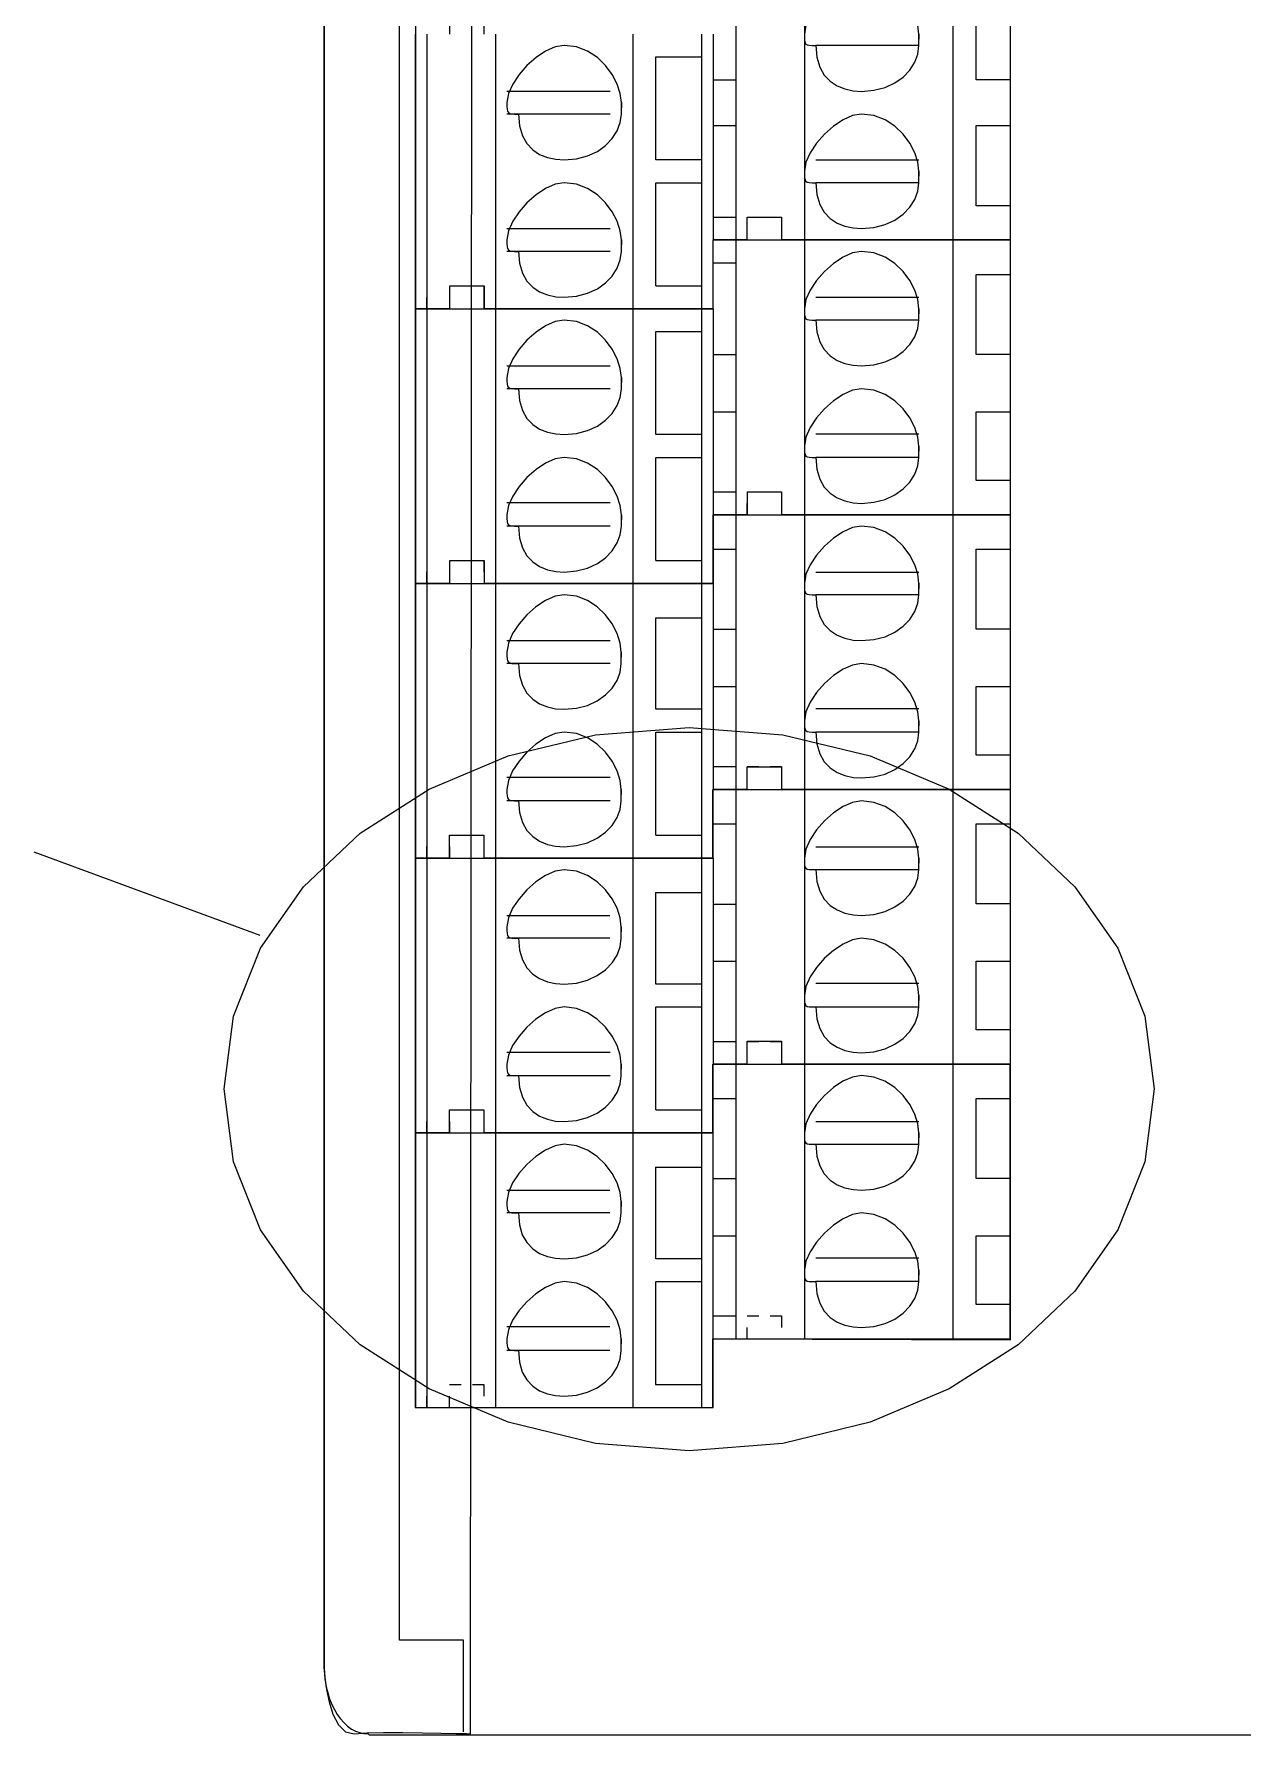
# Model space of a CAD drawing. Header units: metres. Extents: x 0 to 3575, y 0 to 842.
# Drawn here: x 2443.2 to 2485.8, y 447.9 to 507.9 of the extents above; entities that cross this region are included whole.
import ezdxf

# ---------------------------------------------------------------- set-up
doc = ezdxf.new("R2010")
doc.units = ezdxf.units.M
doc.layers.add('SCHEMATICS', color=7, linetype='Continuous')

msp = doc.modelspace()

# ---------------------------------------------------------------- linework, layer by layer
at = {"layer": 'SCHEMATICS', "color": 7}
for p, q in [((2458.547, 447.941), (2458.631, 556.076)), ((2453.373, 553.764), (2453.373, 450.272)), ((2453.389, 553.764), (2453.389, 450.272)), ((2456.039, 451.239), (2456.039, 552.801)), ((2477.587, 461.834), (2477.587, 539.375)), ((2456.602, 536.954), (2456.602, 459.444)), ((2467.904, 510.314), (2467.904, 500.63)), ((2470.324, 510.314), (2470.324, 500.63)), ((2475.568, 500.629), (2475.568, 510.313)), ((2477.586, 500.629), (2477.586, 510.313)), ((2476.376, 506.276), (2476.376, 509.101)), ((2457.813, 507.89), (2457.813, 508.694)), ((2459.022, 508.694), (2459.022, 507.89)), ((2456.6, 507.891), (2456.6, 498.202)), ((2457.008, 507.891), (2457.008, 498.202)), ((2459.431, 507.891), (2459.431, 498.202)), ((2464.271, 507.89), (2464.271, 498.201)), ((2466.695, 507.89), (2466.695, 498.201)), ((2467.099, 507.891), (2467.099, 500.629)), ((2474.36, 507.488), (2474.36, 507.89)), ((2465.078, 507.085), (2466.694, 507.085)), ((2465.079, 503.455), (2465.079, 507.087)), ((2474.36, 507.489), (2470.725, 507.489)), ((2459.832, 505.87), (2463.467, 505.87)), ((2467.097, 506.277), (2467.499, 506.277)), ((2467.499, 506.277), (2467.903, 506.277)), ((2477.587, 506.276), (2476.376, 506.276)), ((2463.866, 505.068), (2463.866, 505.47)), ((2463.467, 505.066), (2459.832, 505.066)), ((2467.097, 504.663), (2467.499, 504.663)), ((2467.499, 504.663), (2467.903, 504.663)), ((2476.376, 501.836), (2476.376, 504.664)), ((2476.376, 504.662), (2477.587, 504.662)), ((2466.695, 503.455), (2465.079, 503.455)), ((2470.725, 503.454), (2474.36, 503.454)), ((2474.36, 502.647), (2474.36, 503.048)), ((2465.079, 502.647), (2466.695, 502.647)), ((2465.079, 499.012), (2465.079, 502.647)), ((2474.36, 502.646), (2470.725, 502.646)), ((2477.587, 501.836), (2476.376, 501.836)), ((2459.832, 501.03), (2463.467, 501.03)), ((2467.099, 501.432), (2467.501, 501.432)), ((2467.501, 501.432), (2467.905, 501.432)), ((2468.307, 501.434), (2469.516, 501.434)), ((2468.307, 500.63), (2468.307, 501.434)), ((2468.308, 501.434), (2468.712, 501.434)), ((2468.308, 500.63), (2468.308, 501.031)), ((2469.116, 501.434), (2469.517, 501.434)), ((2469.516, 501.434), (2469.516, 500.63)), ((2469.517, 501.434), (2469.517, 501.03)), ((2469.517, 501.03), (2469.517, 500.629)), ((2463.866, 500.223), (2463.866, 500.631)), ((2467.096, 500.63), (2467.096, 498.203)), ((2468.305, 500.63), (2467.096, 500.63)), ((2467.098, 500.629), (2468.307, 500.629)), ((2467.098, 498.202), (2467.098, 500.629)), ((2467.904, 500.629), (2467.904, 490.936)), ((2468.307, 500.629), (2469.516, 500.629)), ((2477.584, 500.63), (2469.514, 500.63)), ((2469.516, 500.629), (2477.586, 500.629)), ((2470.324, 500.629), (2470.324, 490.936)), ((2475.568, 490.936), (2475.568, 500.629)), ((2477.585, 490.937), (2477.585, 500.63)), ((2463.467, 500.222), (2459.832, 500.222)), ((2467.096, 499.822), (2467.498, 499.822)), ((2467.498, 499.822), (2467.902, 499.822)), ((2476.375, 499.414), (2477.586, 499.414)), ((2476.375, 496.589), (2476.375, 499.414)), ((2457.007, 498.201), (2457.007, 498.603)), ((2457.812, 499.012), (2459.021, 499.012)), ((2457.812, 498.203), (2457.812, 499.012)), ((2457.814, 499.01), (2458.218, 499.01)), ((2457.814, 498.201), (2457.814, 498.603)), ((2458.621, 499.01), (2459.023, 499.01)), ((2459.021, 499.012), (2459.021, 498.203)), ((2459.023, 499.01), (2459.023, 498.604)), ((2459.023, 498.604), (2459.023, 498.202)), ((2465.079, 499.01), (2466.695, 499.01)), ((2470.724, 498.605), (2474.359, 498.605)), ((2457.811, 498.203), (2456.599, 498.203)), ((2456.6, 498.202), (2456.6, 488.515)), ((2456.601, 498.202), (2457.813, 498.202)), ((2457.008, 498.202), (2457.008, 488.515)), ((2457.813, 498.202), (2459.022, 498.202)), ((2467.096, 498.203), (2459.02, 498.203)), ((2459.022, 498.202), (2467.098, 498.202)), ((2459.431, 498.202), (2459.431, 488.515)), ((2464.27, 498.203), (2464.27, 488.516)), ((2466.694, 498.203), (2466.694, 488.516)), ((2467.099, 498.202), (2467.099, 490.936)), ((2474.359, 497.801), (2474.359, 498.203)), ((2465.077, 497.399), (2466.693, 497.399)), ((2465.079, 493.765), (2465.079, 497.398)), ((2474.359, 497.801), (2470.724, 497.801)), ((2459.831, 496.187), (2463.466, 496.187)), ((2467.096, 496.589), (2467.498, 496.589)), ((2467.498, 496.589), (2467.902, 496.589)), ((2477.586, 496.589), (2476.375, 496.589)), ((2463.866, 495.378), (2463.866, 495.78)), ((2463.466, 495.378), (2459.831, 495.378)), ((2467.096, 494.57), (2467.498, 494.57)), ((2467.498, 494.57), (2467.902, 494.57)), ((2476.375, 494.57), (2477.586, 494.57)), ((2476.376, 492.148), (2476.376, 494.569)), ((2466.695, 493.765), (2465.079, 493.765)), ((2470.725, 493.79), (2474.36, 493.79)), ((2474.36, 492.957), (2474.36, 493.358)), ((2465.079, 492.957), (2466.695, 492.957)), ((2465.079, 489.319), (2465.079, 492.957)), ((2474.36, 492.956), (2470.725, 492.956)), ((2477.587, 492.148), (2476.376, 492.148)), ((2459.832, 491.369), (2463.467, 491.369)), ((2467.098, 491.745), (2467.5, 491.745)), ((2467.5, 491.745), (2467.904, 491.745)), ((2468.308, 491.745), (2468.712, 491.745)), ((2468.309, 491.746), (2469.518, 491.746)), ((2468.309, 490.937), (2468.309, 491.746)), ((2469.116, 491.745), (2469.517, 491.745)), ((2469.517, 491.745), (2469.517, 491.338)), ((2469.518, 491.746), (2469.518, 490.937)), ((2463.866, 490.533), (2463.866, 490.937)), ((2467.098, 490.936), (2467.098, 488.515)), ((2468.307, 490.936), (2467.098, 490.936)), ((2467.098, 490.936), (2468.307, 490.936)), ((2467.098, 488.515), (2467.098, 490.936)), ((2467.903, 490.938), (2467.903, 481.249)), ((2468.307, 490.936), (2469.516, 490.936)), ((2468.308, 490.936), (2468.308, 491.338)), ((2477.586, 490.936), (2469.516, 490.936)), ((2469.516, 490.936), (2477.586, 490.936)), ((2470.323, 490.938), (2470.323, 481.249)), ((2475.567, 481.249), (2475.567, 490.938)), ((2477.587, 481.247), (2477.587, 490.936)), ((2463.467, 490.532), (2459.832, 490.532)), ((2467.098, 489.724), (2467.5, 489.724)), ((2467.5, 489.724), (2467.904, 489.724)), ((2476.374, 489.726), (2477.585, 489.726)), ((2476.374, 486.901), (2476.374, 489.726)), ((2457.813, 489.319), (2458.217, 489.319)), ((2457.814, 489.32), (2459.023, 489.32)), ((2457.814, 488.516), (2457.814, 489.32)), ((2458.62, 489.319), (2459.022, 489.319)), ((2459.022, 489.319), (2459.022, 488.915)), ((2459.023, 489.32), (2459.023, 488.516)), ((2465.078, 489.32), (2466.694, 489.32)), ((2456.599, 488.517), (2456.599, 478.828)), ((2457.813, 488.515), (2456.601, 488.515)), ((2456.601, 488.515), (2457.813, 488.515)), ((2457.006, 488.516), (2457.006, 488.917)), ((2457.007, 488.517), (2457.007, 478.828)), ((2457.813, 488.515), (2457.813, 488.916)), ((2457.813, 488.515), (2459.022, 488.515)), ((2467.098, 488.515), (2459.022, 488.515)), ((2459.022, 488.515), (2467.098, 488.515)), ((2459.43, 488.517), (2459.43, 478.828)), ((2464.269, 488.517), (2464.269, 478.828)), ((2466.693, 488.517), (2466.693, 478.828)), ((2467.098, 488.517), (2467.098, 481.249)), ((2470.726, 488.916), (2474.361, 488.916)), ((2474.358, 488.113), (2474.358, 488.517)), ((2474.361, 488.112), (2470.726, 488.112)), ((2465.078, 484.074), (2465.078, 487.305)), ((2465.079, 487.303), (2466.695, 487.303)), ((2467.098, 486.899), (2467.5, 486.899)), ((2467.5, 486.899), (2467.904, 486.899)), ((2477.585, 486.901), (2476.374, 486.901)), ((2459.833, 486.495), (2463.468, 486.495)), ((2463.865, 485.686), (2463.865, 486.092)), ((2463.468, 485.685), (2459.833, 485.685)), ((2467.098, 484.88), (2467.5, 484.88)), ((2467.5, 484.88), (2467.904, 484.88)), ((2476.374, 484.882), (2477.585, 484.882)), ((2476.375, 482.457), (2476.375, 484.883)), ((2466.694, 484.074), (2465.078, 484.074)), ((2470.724, 484.104), (2474.359, 484.104)), ((2474.359, 483.27), (2474.359, 483.672)), ((2465.078, 483.27), (2466.694, 483.27)), ((2465.078, 479.632), (2465.078, 483.27)), ((2474.359, 483.27), (2470.724, 483.27)), ((2477.586, 482.457), (2476.375, 482.457)), ((2467.097, 482.053), (2467.499, 482.053)), ((2467.499, 482.053), (2467.903, 482.053)), ((2468.306, 482.05), (2469.515, 482.05)), ((2468.306, 481.246), (2468.306, 482.05)), ((2468.307, 482.053), (2468.711, 482.053)), ((2469.115, 482.053), (2469.516, 482.053)), ((2469.515, 482.05), (2469.515, 481.246)), ((2469.516, 482.053), (2469.516, 481.651)), ((2459.831, 481.683), (2463.466, 481.683)), ((2463.865, 480.847), (2463.865, 481.249)), ((2467.095, 481.245), (2467.095, 478.824)), ((2468.304, 481.245), (2467.095, 481.245)), ((2467.097, 481.249), (2468.306, 481.249)), ((2467.097, 478.828), (2467.097, 481.249)), ((2467.903, 481.246), (2467.903, 471.553)), ((2468.306, 481.249), (2469.515, 481.249)), ((2468.307, 481.249), (2468.307, 481.651)), ((2477.583, 481.245), (2469.513, 481.245)), ((2469.515, 481.249), (2477.585, 481.249)), ((2470.323, 481.246), (2470.323, 471.553)), ((2475.567, 471.553), (2475.567, 481.246)), ((2477.584, 471.552), (2477.584, 481.245)), ((2463.466, 480.847), (2459.831, 480.847)), ((2467.095, 480.034), (2467.497, 480.034)), ((2467.497, 480.034), (2467.901, 480.034)), ((2476.374, 480.035), (2477.585, 480.035)), ((2476.374, 477.207), (2476.374, 480.035)), ((2457.811, 479.629), (2459.02, 479.629)), ((2457.811, 478.825), (2457.811, 479.629)), ((2457.812, 479.632), (2458.216, 479.632)), ((2458.619, 479.632), (2459.021, 479.632)), ((2459.02, 479.629), (2459.02, 478.825)), ((2459.021, 479.632), (2459.021, 479.228)), ((2465.077, 479.632), (2466.693, 479.632)), ((2451.134, 476.098), (2443.154, 479.04)), ((2457.81, 478.824), (2456.598, 478.824)), ((2456.599, 478.825), (2456.599, 469.132)), ((2456.6, 478.828), (2457.812, 478.828)), ((2457.005, 478.828), (2457.005, 479.229)), ((2457.007, 478.825), (2457.007, 469.132)), ((2457.812, 478.828), (2457.812, 479.229)), ((2457.812, 478.828), (2459.021, 478.828)), ((2467.095, 478.824), (2459.019, 478.824)), ((2459.021, 478.828), (2467.097, 478.828)), ((2459.43, 478.825), (2459.43, 469.132)), ((2464.269, 478.826), (2464.269, 469.133)), ((2466.693, 478.826), (2466.693, 469.133)), ((2467.098, 478.825), (2467.098, 471.553)), ((2470.723, 479.225), (2474.358, 479.225)), ((2474.358, 478.418), (2474.358, 478.826)), ((2474.358, 478.417), (2470.723, 478.417)), ((2465.076, 477.608), (2466.692, 477.608)), ((2465.078, 474.382), (2465.078, 477.609)), ((2467.095, 477.206), (2467.497, 477.206)), ((2467.497, 477.206), (2467.901, 477.206)), ((2477.585, 477.207), (2476.374, 477.207)), ((2459.83, 476.804), (2463.465, 476.804)), ((2463.865, 475.996), (2463.865, 476.401)), ((2463.465, 475.996), (2459.83, 475.996)), ((2467.095, 475.185), (2467.497, 475.185)), ((2467.497, 475.185), (2467.901, 475.185)), ((2476.374, 475.186), (2477.585, 475.186)), ((2476.375, 472.769), (2476.375, 475.186)), ((2466.694, 474.382), (2465.078, 474.382)), ((2470.724, 474.412), (2474.359, 474.412)), ((2474.359, 473.574), (2474.359, 473.98)), ((2465.078, 473.574), (2466.694, 473.574)), ((2465.078, 469.945), (2465.078, 473.574)), ((2474.359, 473.573), (2470.724, 473.573)), ((2477.586, 472.769), (2476.375, 472.769)), ((2467.097, 472.362), (2467.499, 472.362)), ((2467.499, 472.362), (2467.903, 472.362)), ((2468.305, 472.363), (2469.514, 472.363)), ((2468.305, 471.554), (2468.305, 472.363)), ((2468.307, 472.362), (2468.711, 472.362)), ((2469.115, 472.362), (2469.516, 472.362)), ((2469.514, 472.363), (2469.514, 471.554)), ((2469.516, 472.362), (2469.516, 471.96)), ((2459.831, 471.986), (2463.466, 471.986)), ((2467.902, 471.555), (2467.902, 461.868)), ((2468.307, 471.553), (2468.307, 471.959)), ((2470.322, 471.555), (2470.322, 461.868)), ((2475.566, 461.868), (2475.566, 471.555)), ((2463.466, 471.15), (2459.831, 471.15)), ((2463.865, 471.151), (2463.865, 471.553)), ((2467.094, 471.553), (2467.094, 469.132)), ((2468.303, 471.553), (2467.094, 471.553)), ((2467.097, 471.553), (2468.306, 471.553)), ((2467.097, 469.132), (2467.097, 471.553)), ((2468.306, 471.553), (2469.515, 471.553)), ((2477.582, 471.553), (2469.512, 471.553)), ((2469.515, 471.553), (2477.585, 471.553)), ((2477.583, 461.866), (2477.583, 471.553)), ((2457.81, 469.946), (2459.019, 469.946)), ((2457.81, 469.133), (2457.81, 469.946)), ((2457.812, 469.945), (2458.216, 469.945)), ((2458.619, 469.945), (2459.021, 469.945)), ((2459.019, 469.946), (2459.019, 469.133)), ((2459.021, 469.945), (2459.021, 469.532)), ((2465.077, 469.946), (2466.693, 469.946)), ((2467.094, 470.348), (2467.496, 470.348)), ((2467.496, 470.348), (2467.9, 470.348)), ((2476.373, 470.349), (2477.584, 470.349)), ((2476.373, 467.521), (2476.373, 470.349)), ((2457.005, 469.133), (2457.005, 469.534)), ((2457.812, 469.132), (2457.812, 469.533)), ((2470.722, 469.533), (2474.357, 469.533)), ((2457.809, 469.132), (2456.597, 469.132)), ((2456.598, 469.134), (2456.598, 459.445)), ((2456.6, 469.132), (2457.812, 469.132)), ((2457.006, 469.134), (2457.006, 459.445)), ((2457.812, 469.132), (2459.021, 469.132)), ((2467.094, 469.132), (2459.018, 469.132)), ((2459.021, 469.132), (2467.097, 469.132)), ((2459.429, 469.134), (2459.429, 459.445)), ((2464.268, 469.134), (2464.268, 459.445)), ((2466.692, 469.134), (2466.692, 459.445)), ((2467.097, 469.134), (2467.097, 461.868)), ((2474.357, 468.729), (2470.722, 468.729)), ((2474.357, 468.73), (2474.357, 469.134)), ((2465.075, 467.925), (2466.691, 467.925)), ((2465.077, 464.692), (2465.077, 467.926)), ((2467.094, 467.52), (2467.496, 467.52)), ((2467.496, 467.52), (2467.9, 467.52)), ((2477.584, 467.521), (2476.373, 467.521)), ((2459.829, 467.112), (2463.464, 467.112)), ((2463.464, 466.308), (2459.829, 466.308)), ((2463.864, 466.309), (2463.864, 466.71)), ((2467.094, 465.499), (2467.496, 465.499)), ((2467.496, 465.499), (2467.9, 465.499)), ((2476.373, 465.5), (2477.584, 465.5)), ((2476.374, 463.078), (2476.374, 465.501)), ((2466.693, 464.692), (2465.077, 464.692)), ((2470.723, 464.722), (2474.358, 464.722)), ((2465.077, 463.886), (2466.693, 463.886)), ((2465.077, 460.253), (2465.077, 463.886)), ((2474.358, 463.886), (2470.723, 463.886)), ((2474.358, 463.886), (2474.358, 464.288)), ((2467.096, 462.676), (2467.498, 462.676)), ((2467.498, 462.676), (2467.902, 462.676)), ((2468.306, 462.677), (2468.71, 462.677)), ((2469.114, 462.677), (2469.515, 462.677)), ((2469.515, 462.677), (2469.515, 462.27)), ((2477.585, 463.078), (2476.374, 463.078)), ((2459.83, 462.299), (2463.465, 462.299)), ((2468.306, 461.868), (2468.306, 462.27)), ((2463.465, 461.459), (2459.83, 461.459)), ((2463.864, 461.459), (2463.864, 461.867)), ((2467.096, 461.868), (2468.305, 461.868)), ((2467.096, 459.445), (2467.096, 461.868)), ((2467.099, 459.444), (2467.099, 461.867)), ((2467.099, 461.867), (2477.587, 461.834)), ((2468.305, 461.868), (2469.514, 461.868)), ((2469.514, 461.868), (2477.584, 461.868)), ((2457.811, 460.254), (2458.215, 460.254)), ((2458.618, 460.254), (2459.02, 460.254)), ((2459.02, 460.254), (2459.02, 459.847)), ((2465.076, 460.254), (2466.692, 460.254)), ((2457.004, 459.445), (2457.004, 459.847)), ((2457.811, 459.445), (2457.811, 459.847)), ((2456.599, 459.445), (2457.811, 459.445)), ((2456.602, 459.444), (2467.099, 459.444)), ((2457.811, 459.445), (2459.02, 459.445)), ((2459.02, 459.445), (2467.096, 459.445)), ((2458.3, 451.239), (2456.039, 451.239)), ((2458.3, 448.011), (2458.3, 451.239)), ((2453.389, 450.272), (2453.4, 450.05)), ((2453.4, 450.05), (2453.424, 449.825)), ((2453.424, 449.825), (2453.458, 449.598)), ((2453.458, 449.598), (2453.511, 449.385)), ((2453.511, 449.385), (2453.575, 449.174)), ((2453.575, 449.174), (2453.655, 448.974)), ((2453.655, 448.974), (2453.745, 448.793)), ((2453.745, 448.793), (2453.845, 448.617)), ((2453.845, 448.617), (2453.956, 448.467)), ((2453.956, 448.467), (2454.082, 448.335)), ((2454.082, 448.335), (2454.21, 448.207)), ((2454.21, 448.207), (2454.346, 448.107)), ((2454.346, 448.107), (2454.492, 448.033)), ((2454.492, 448.033), (2454.639, 447.981)), ((2454.639, 447.981), (2454.786, 447.949)), ((2454.786, 447.949), (2454.936, 447.94)), ((2454.936, 447.94), (2454.973, 447.897)), ((2454.973, 447.897), (2632.561, 447.897))]:
    msp.add_line(p, q, dxfattribs=at)
for points in [[(2472.339, 509.909), (2472.022, 509.855), (2471.685, 509.707), (2471.348, 509.482), (2471.03, 509.201), (2470.749, 508.882), (2470.525, 508.545), (2470.377, 508.208), (2470.323, 507.89)], [(2474.36, 507.89), (2474.323, 508.208), (2474.215, 508.545), (2474.04, 508.882), (2473.804, 509.201), (2473.511, 509.482), (2473.166, 509.707), (2472.774, 509.855), (2472.339, 509.909)], [(2470.323, 507.89), (2470.324, 507.757), (2470.329, 507.658), (2470.344, 507.586), (2470.373, 507.538), (2470.421, 507.509), (2470.493, 507.494), (2470.592, 507.489), (2470.725, 507.488)], [(2474.36, 507.89), (2474.36, 507.874), (2474.36, 507.834), (2474.36, 507.784), (2474.36, 507.739), (2474.36, 507.713), (2474.36, 507.72), (2474.36, 507.775), (2474.36, 507.89)], [(2461.851, 507.491), (2461.532, 507.437), (2461.195, 507.289), (2460.857, 507.065), (2460.538, 506.784), (2460.258, 506.465), (2460.034, 506.127), (2459.886, 505.789), (2459.832, 505.47)], [(2463.866, 505.47), (2463.829, 505.789), (2463.721, 506.127), (2463.547, 506.465), (2463.312, 506.784), (2463.02, 507.065), (2462.676, 507.289), (2462.285, 507.437), (2461.851, 507.491)], [(2470.725, 507.488), (2470.761, 507.071), (2470.864, 506.724), (2471.024, 506.443), (2471.231, 506.224), (2471.475, 506.062), (2471.748, 505.952), (2472.039, 505.889), (2472.339, 505.869)], [(2472.339, 505.869), (2472.774, 505.905), (2473.166, 506.008), (2473.511, 506.168), (2473.804, 506.375), (2474.04, 506.62), (2474.215, 506.893), (2474.323, 507.186), (2474.36, 507.488)], [(2459.832, 505.47), (2459.833, 505.337), (2459.838, 505.238), (2459.853, 505.166), (2459.883, 505.118), (2459.931, 505.089), (2460.003, 505.074), (2460.103, 505.069), (2460.237, 505.068)], [(2463.866, 505.47), (2463.866, 505.454), (2463.866, 505.413), (2463.866, 505.364), (2463.866, 505.319), (2463.866, 505.293), (2463.866, 505.3), (2463.866, 505.355), (2463.866, 505.47)], [(2460.237, 505.068), (2460.273, 504.651), (2460.376, 504.305), (2460.535, 504.025), (2460.741, 503.807), (2460.985, 503.646), (2461.258, 503.537), (2461.55, 503.475), (2461.851, 503.455)], [(2461.851, 503.455), (2462.285, 503.491), (2462.676, 503.593), (2463.02, 503.752), (2463.312, 503.958), (2463.547, 504.202), (2463.721, 504.475), (2463.829, 504.766), (2463.866, 505.068)], [(2472.339, 505.068), (2472.022, 505.014), (2471.685, 504.866), (2471.348, 504.642), (2471.03, 504.361), (2470.749, 504.042), (2470.525, 503.705), (2470.377, 503.367), (2470.323, 503.048)], [(2474.36, 503.048), (2474.323, 503.367), (2474.215, 503.705), (2474.04, 504.042), (2473.804, 504.361), (2473.511, 504.642), (2473.166, 504.866), (2472.774, 505.014), (2472.339, 505.068)], [(2470.323, 503.048), (2470.324, 502.916), (2470.329, 502.816), (2470.344, 502.745), (2470.373, 502.697), (2470.421, 502.668), (2470.493, 502.653), (2470.592, 502.648), (2470.725, 502.647)], [(2474.36, 503.048), (2474.36, 503.032), (2474.36, 502.992), (2474.36, 502.942), (2474.36, 502.898), (2474.36, 502.872), (2474.36, 502.879), (2474.36, 502.933), (2474.36, 503.048)], [(2461.851, 502.647), (2461.532, 502.593), (2461.195, 502.445), (2460.857, 502.221), (2460.538, 501.941), (2460.258, 501.622), (2460.034, 501.285), (2459.886, 500.948), (2459.832, 500.631)], [(2463.866, 500.631), (2463.829, 500.948), (2463.721, 501.285), (2463.547, 501.622), (2463.312, 501.941), (2463.02, 502.221), (2462.676, 502.445), (2462.285, 502.593), (2461.851, 502.647)], [(2470.725, 502.647), (2470.761, 502.23), (2470.864, 501.883), (2471.024, 501.603), (2471.231, 501.385), (2471.475, 501.223), (2471.748, 501.113), (2472.039, 501.051), (2472.339, 501.031)], [(2472.339, 501.031), (2472.774, 501.067), (2473.166, 501.17), (2473.511, 501.329), (2473.804, 501.535), (2474.04, 501.78), (2474.215, 502.053), (2474.323, 502.345), (2474.36, 502.647)], [(2459.832, 500.631), (2459.833, 500.496), (2459.838, 500.395), (2459.853, 500.323), (2459.883, 500.274), (2459.931, 500.245), (2460.003, 500.229), (2460.103, 500.224), (2460.237, 500.223)], [(2463.866, 500.631), (2463.866, 500.614), (2463.866, 500.574), (2463.866, 500.523), (2463.866, 500.478), (2463.866, 500.452), (2463.866, 500.459), (2463.866, 500.514), (2463.866, 500.631)], [(2460.237, 500.223), (2460.273, 499.806), (2460.376, 499.459), (2460.535, 499.179), (2460.741, 498.96), (2460.985, 498.798), (2461.258, 498.688), (2461.55, 498.626), (2461.851, 498.606)], [(2461.851, 498.606), (2462.285, 498.642), (2462.676, 498.745), (2463.02, 498.904), (2463.312, 499.111), (2463.547, 499.356), (2463.721, 499.629), (2463.829, 499.921), (2463.866, 500.223)], [(2472.338, 500.222), (2472.021, 500.169), (2471.684, 500.02), (2471.347, 499.797), (2471.029, 499.516), (2470.748, 499.197), (2470.524, 498.86), (2470.376, 498.522), (2470.322, 498.203)], [(2474.359, 498.203), (2474.322, 498.522), (2474.214, 498.86), (2474.039, 499.197), (2473.803, 499.516), (2473.51, 499.797), (2473.165, 500.02), (2472.773, 500.169), (2472.338, 500.222)], [(2470.322, 498.203), (2470.323, 498.07), (2470.328, 497.971), (2470.343, 497.899), (2470.372, 497.851), (2470.42, 497.822), (2470.492, 497.807), (2470.591, 497.802), (2470.724, 497.801)], [(2474.359, 498.203), (2474.359, 498.187), (2474.359, 498.147), (2474.359, 498.097), (2474.359, 498.052), (2474.359, 498.026), (2474.359, 498.034), (2474.359, 498.088), (2474.359, 498.203)], [(2461.851, 497.801), (2461.532, 497.747), (2461.195, 497.599), (2460.857, 497.375), (2460.538, 497.094), (2460.258, 496.775), (2460.034, 496.437), (2459.886, 496.099), (2459.832, 495.78)], [(2463.866, 495.78), (2463.829, 496.099), (2463.721, 496.437), (2463.547, 496.775), (2463.312, 497.094), (2463.02, 497.375), (2462.676, 497.599), (2462.285, 497.747), (2461.851, 497.801)], [(2470.724, 497.801), (2470.76, 497.384), (2470.863, 497.038), (2471.023, 496.758), (2471.23, 496.54), (2471.474, 496.378), (2471.747, 496.269), (2472.038, 496.207), (2472.338, 496.187)], [(2472.338, 496.187), (2472.773, 496.223), (2473.165, 496.326), (2473.51, 496.486), (2473.803, 496.693), (2474.039, 496.937), (2474.214, 497.21), (2474.322, 497.501), (2474.359, 497.801)], [(2459.832, 495.78), (2459.833, 495.647), (2459.838, 495.548), (2459.853, 495.476), (2459.883, 495.428), (2459.931, 495.399), (2460.003, 495.384), (2460.103, 495.379), (2460.237, 495.378)], [(2463.866, 495.78), (2463.866, 495.764), (2463.866, 495.724), (2463.866, 495.674), (2463.866, 495.629), (2463.866, 495.603), (2463.866, 495.61), (2463.866, 495.665), (2463.866, 495.78)], [(2460.237, 495.378), (2460.273, 494.96), (2460.376, 494.613), (2460.535, 494.334), (2460.741, 494.116), (2460.985, 493.955), (2461.258, 493.846), (2461.55, 493.785), (2461.851, 493.765)], [(2461.851, 493.765), (2462.285, 493.801), (2462.676, 493.903), (2463.02, 494.062), (2463.312, 494.268), (2463.547, 494.512), (2463.721, 494.785), (2463.829, 495.076), (2463.866, 495.378)], [(2472.339, 495.378), (2472.022, 495.324), (2471.685, 495.176), (2471.348, 494.951), (2471.03, 494.67), (2470.749, 494.351), (2470.525, 494.013), (2470.377, 493.676), (2470.323, 493.358)], [(2474.36, 493.358), (2474.323, 493.676), (2474.215, 494.013), (2474.04, 494.351), (2473.804, 494.67), (2473.511, 494.951), (2473.166, 495.176), (2472.774, 495.324), (2472.339, 495.378)], [(2470.323, 493.358), (2470.324, 493.226), (2470.329, 493.126), (2470.344, 493.055), (2470.373, 493.007), (2470.421, 492.978), (2470.493, 492.963), (2470.592, 492.958), (2470.725, 492.957)], [(2474.36, 493.358), (2474.36, 493.342), (2474.36, 493.302), (2474.36, 493.252), (2474.36, 493.208), (2474.36, 493.182), (2474.36, 493.189), (2474.36, 493.243), (2474.36, 493.358)], [(2461.851, 492.957), (2461.532, 492.903), (2461.195, 492.755), (2460.857, 492.531), (2460.538, 492.25), (2460.258, 491.931), (2460.034, 491.594), (2459.886, 491.256), (2459.832, 490.937)], [(2463.866, 490.937), (2463.829, 491.256), (2463.721, 491.594), (2463.547, 491.931), (2463.312, 492.25), (2463.02, 492.531), (2462.676, 492.755), (2462.285, 492.903), (2461.851, 492.957)], [(2470.725, 492.957), (2470.761, 492.54), (2470.864, 492.193), (2471.024, 491.912), (2471.231, 491.693), (2471.475, 491.531), (2471.748, 491.421), (2472.039, 491.358), (2472.339, 491.338)], [(2472.339, 491.338), (2472.774, 491.374), (2473.166, 491.477), (2473.511, 491.637), (2473.804, 491.844), (2474.04, 492.089), (2474.215, 492.363), (2474.323, 492.655), (2474.36, 492.957)], [(2459.832, 490.937), (2459.833, 490.804), (2459.838, 490.703), (2459.853, 490.632), (2459.883, 490.584), (2459.931, 490.554), (2460.003, 490.539), (2460.103, 490.534), (2460.237, 490.533)], [(2463.866, 490.937), (2463.866, 490.92), (2463.866, 490.88), (2463.866, 490.831), (2463.866, 490.786), (2463.866, 490.76), (2463.866, 490.767), (2463.866, 490.821), (2463.866, 490.937)], [(2460.237, 490.533), (2460.273, 490.115), (2460.376, 489.768), (2460.535, 489.488), (2460.741, 489.269), (2460.985, 489.108), (2461.258, 488.998), (2461.55, 488.936), (2461.851, 488.916)], [(2461.851, 488.916), (2462.285, 488.952), (2462.676, 489.055), (2463.02, 489.214), (2463.312, 489.421), (2463.547, 489.666), (2463.721, 489.939), (2463.829, 490.231), (2463.866, 490.533)], [(2472.337, 490.534), (2472.02, 490.48), (2471.683, 490.332), (2471.346, 490.108), (2471.028, 489.827), (2470.747, 489.508), (2470.523, 489.171), (2470.375, 488.834), (2470.321, 488.517)], [(2474.358, 488.517), (2474.321, 488.834), (2474.213, 489.171), (2474.038, 489.508), (2473.802, 489.827), (2473.509, 490.108), (2473.164, 490.332), (2472.772, 490.48), (2472.337, 490.534)], [(2470.321, 488.517), (2470.322, 488.384), (2470.327, 488.283), (2470.342, 488.212), (2470.371, 488.163), (2470.419, 488.134), (2470.491, 488.119), (2470.59, 488.114), (2470.723, 488.113)], [(2474.358, 488.517), (2474.358, 488.5), (2474.358, 488.46), (2474.358, 488.41), (2474.358, 488.365), (2474.358, 488.339), (2474.358, 488.346), (2474.358, 488.401), (2474.358, 488.517)], [(2461.85, 488.113), (2461.531, 488.059), (2461.194, 487.911), (2460.856, 487.687), (2460.538, 487.406), (2460.257, 487.087), (2460.033, 486.749), (2459.885, 486.411), (2459.831, 486.092)], [(2463.865, 486.092), (2463.828, 486.411), (2463.72, 486.749), (2463.546, 487.087), (2463.311, 487.406), (2463.019, 487.687), (2462.675, 487.911), (2462.284, 488.059), (2461.85, 488.113)], [(2470.723, 488.113), (2470.759, 487.695), (2470.862, 487.349), (2471.022, 487.069), (2471.229, 486.85), (2471.473, 486.688), (2471.746, 486.578), (2472.037, 486.516), (2472.337, 486.496)], [(2472.337, 486.496), (2472.772, 486.532), (2473.164, 486.635), (2473.509, 486.794), (2473.802, 487.001), (2474.038, 487.246), (2474.213, 487.519), (2474.321, 487.811), (2474.358, 488.113)], [(2459.831, 486.092), (2459.832, 485.958), (2459.837, 485.857), (2459.852, 485.785), (2459.882, 485.737), (2459.93, 485.707), (2460.002, 485.692), (2460.102, 485.687), (2460.236, 485.686)], [(2463.865, 486.092), (2463.865, 486.075), (2463.865, 486.035), (2463.865, 485.985), (2463.865, 485.94), (2463.865, 485.913), (2463.865, 485.921), (2463.865, 485.975), (2463.865, 486.092)], [(2460.236, 485.686), (2460.272, 485.269), (2460.375, 484.923), (2460.534, 484.643), (2460.74, 484.425), (2460.984, 484.264), (2461.257, 484.155), (2461.549, 484.093), (2461.85, 484.073)], [(2461.85, 484.073), (2462.284, 484.109), (2462.675, 484.212), (2463.019, 484.371), (2463.311, 484.578), (2463.546, 484.822), (2463.72, 485.095), (2463.828, 485.386), (2463.865, 485.686)], [(2472.338, 485.687), (2472.021, 485.633), (2471.684, 485.485), (2471.347, 485.261), (2471.029, 484.981), (2470.748, 484.663), (2470.524, 484.326), (2470.376, 483.989), (2470.322, 483.672)], [(2474.359, 483.672), (2474.322, 483.989), (2474.214, 484.326), (2474.039, 484.663), (2473.803, 484.981), (2473.51, 485.261), (2473.165, 485.485), (2472.773, 485.633), (2472.338, 485.687)], [(2470.322, 483.672), (2470.323, 483.539), (2470.328, 483.44), (2470.343, 483.368), (2470.372, 483.32), (2470.42, 483.291), (2470.492, 483.276), (2470.591, 483.271), (2470.724, 483.27)], [(2474.359, 483.672), (2474.359, 483.655), (2474.359, 483.615), (2474.359, 483.566), (2474.359, 483.521), (2474.359, 483.495), (2474.359, 483.502), (2474.359, 483.557), (2474.359, 483.672)], [(2449.856, 470.685), (2450.189, 473.255), (2451.145, 475.648), (2452.657, 477.814), (2454.66, 479.702), (2457.088, 481.259), (2459.874, 482.435), (2462.953, 483.178), (2466.259, 483.437)], [(2461.85, 483.27), (2461.531, 483.216), (2461.194, 483.067), (2460.856, 482.842), (2460.538, 482.561), (2460.257, 482.242), (2460.033, 481.904), (2459.885, 481.567), (2459.831, 481.249)], [(2463.865, 481.249), (2463.828, 481.567), (2463.72, 481.904), (2463.546, 482.242), (2463.311, 482.561), (2463.019, 482.842), (2462.675, 483.067), (2462.284, 483.216), (2461.85, 483.27)], [(2466.259, 483.437), (2469.564, 483.178), (2472.643, 482.435), (2475.429, 481.259), (2477.857, 479.702), (2479.86, 477.814), (2481.372, 475.648), (2482.328, 473.255), (2482.661, 470.685)], [(2470.724, 483.27), (2470.76, 482.851), (2470.863, 482.504), (2471.023, 482.223), (2471.23, 482.004), (2471.474, 481.842), (2471.747, 481.733), (2472.038, 481.671), (2472.338, 481.651)], [(2472.338, 481.651), (2472.773, 481.687), (2473.165, 481.79), (2473.51, 481.949), (2473.803, 482.156), (2474.039, 482.4), (2474.214, 482.674), (2474.322, 482.967), (2474.359, 483.27)], [(2459.831, 481.249), (2459.832, 481.116), (2459.837, 481.017), (2459.852, 480.945), (2459.882, 480.897), (2459.93, 480.868), (2460.002, 480.853), (2460.102, 480.848), (2460.236, 480.847)], [(2463.865, 481.249), (2463.865, 481.232), (2463.865, 481.192), (2463.865, 481.143), (2463.865, 481.098), (2463.865, 481.072), (2463.865, 481.079), (2463.865, 481.134), (2463.865, 481.249)], [(2460.236, 480.847), (2460.272, 480.429), (2460.375, 480.081), (2460.534, 479.801), (2460.74, 479.582), (2460.984, 479.42), (2461.257, 479.31), (2461.549, 479.248), (2461.85, 479.228)], [(2461.85, 479.228), (2462.284, 479.264), (2462.675, 479.367), (2463.019, 479.527), (2463.311, 479.734), (2463.546, 479.979), (2463.72, 480.252), (2463.828, 480.545), (2463.865, 480.847)], [(2472.337, 480.845), (2472.02, 480.791), (2471.683, 480.643), (2471.346, 480.418), (2471.028, 480.137), (2470.747, 479.818), (2470.523, 479.481), (2470.375, 479.144), (2470.321, 478.826)], [(2474.358, 478.826), (2474.321, 479.144), (2474.213, 479.481), (2474.038, 479.818), (2473.802, 480.137), (2473.509, 480.418), (2473.164, 480.643), (2472.772, 480.791), (2472.337, 480.845)], [(2470.321, 478.826), (2470.322, 478.691), (2470.327, 478.59), (2470.342, 478.518), (2470.371, 478.469), (2470.419, 478.44), (2470.491, 478.424), (2470.59, 478.419), (2470.723, 478.418)], [(2474.358, 478.826), (2474.358, 478.809), (2474.358, 478.769), (2474.358, 478.719), (2474.358, 478.673), (2474.358, 478.647), (2474.358, 478.654), (2474.358, 478.709), (2474.358, 478.826)], [(2461.85, 478.417), (2461.531, 478.364), (2461.194, 478.215), (2460.856, 477.992), (2460.538, 477.711), (2460.257, 477.393), (2460.033, 477.056), (2459.885, 476.719), (2459.831, 476.401)], [(2463.865, 476.401), (2463.828, 476.719), (2463.72, 477.056), (2463.546, 477.393), (2463.311, 477.711), (2463.019, 477.992), (2462.675, 478.215), (2462.284, 478.364), (2461.85, 478.417)], [(2470.723, 478.418), (2470.759, 478.001), (2470.862, 477.655), (2471.022, 477.376), (2471.229, 477.157), (2471.473, 476.996), (2471.746, 476.887), (2472.037, 476.825), (2472.337, 476.805)], [(2472.337, 476.805), (2472.772, 476.841), (2473.164, 476.943), (2473.509, 477.102), (2473.802, 477.308), (2474.038, 477.552), (2474.213, 477.825), (2474.321, 478.117), (2474.358, 478.418)], [(2459.831, 476.401), (2459.832, 476.267), (2459.837, 476.167), (2459.852, 476.095), (2459.882, 476.047), (2459.93, 476.017), (2460.002, 476.002), (2460.102, 475.997), (2460.236, 475.996)], [(2463.865, 476.401), (2463.865, 476.384), (2463.865, 476.344), (2463.865, 476.294), (2463.865, 476.249), (2463.865, 476.223), (2463.865, 476.23), (2463.865, 476.285), (2463.865, 476.401)], [(2460.236, 475.996), (2460.272, 475.579), (2460.375, 475.233), (2460.534, 474.953), (2460.74, 474.735), (2460.984, 474.573), (2461.257, 474.464), (2461.549, 474.402), (2461.85, 474.382)], [(2461.85, 474.382), (2462.284, 474.418), (2462.675, 474.52), (2463.019, 474.679), (2463.311, 474.885), (2463.546, 475.129), (2463.72, 475.402), (2463.828, 475.694), (2463.865, 475.996)], [(2472.338, 475.997), (2472.021, 475.943), (2471.684, 475.795), (2471.347, 475.571), (2471.029, 475.29), (2470.748, 474.972), (2470.524, 474.635), (2470.376, 474.298), (2470.322, 473.98)], [(2474.359, 473.98), (2474.322, 474.298), (2474.214, 474.635), (2474.039, 474.972), (2473.803, 475.29), (2473.51, 475.571), (2473.165, 475.795), (2472.773, 475.943), (2472.338, 475.997)], [(2470.322, 473.98), (2470.323, 473.846), (2470.328, 473.745), (2470.343, 473.673), (2470.372, 473.625), (2470.42, 473.596), (2470.492, 473.58), (2470.591, 473.575), (2470.724, 473.574)], [(2474.359, 473.98), (2474.359, 473.963), (2474.359, 473.923), (2474.359, 473.873), (2474.359, 473.828), (2474.359, 473.802), (2474.359, 473.809), (2474.359, 473.864), (2474.359, 473.98)], [(2461.85, 473.574), (2461.531, 473.52), (2461.194, 473.372), (2460.856, 473.148), (2460.538, 472.867), (2460.257, 472.548), (2460.033, 472.21), (2459.885, 471.872), (2459.831, 471.553)], [(2463.865, 471.553), (2463.828, 471.872), (2463.72, 472.21), (2463.546, 472.548), (2463.311, 472.867), (2463.019, 473.148), (2462.675, 473.372), (2462.284, 473.52), (2461.85, 473.574)], [(2470.724, 473.574), (2470.76, 473.157), (2470.863, 472.811), (2471.023, 472.531), (2471.23, 472.313), (2471.474, 472.151), (2471.747, 472.042), (2472.038, 471.98), (2472.338, 471.96)], [(2472.338, 471.96), (2472.773, 471.996), (2473.165, 472.099), (2473.51, 472.259), (2473.803, 472.466), (2474.039, 472.71), (2474.214, 472.983), (2474.322, 473.274), (2474.359, 473.574)], [(2459.831, 471.553), (2459.832, 471.42), (2459.837, 471.321), (2459.852, 471.249), (2459.882, 471.201), (2459.93, 471.172), (2460.002, 471.157), (2460.102, 471.152), (2460.236, 471.151)], [(2460.236, 471.151), (2460.272, 470.735), (2460.375, 470.389), (2460.534, 470.109), (2460.74, 469.889), (2460.984, 469.726), (2461.257, 469.615), (2461.549, 469.552), (2461.85, 469.532)], [(2461.85, 469.532), (2462.284, 469.569), (2462.675, 469.672), (2463.019, 469.832), (2463.311, 470.04), (2463.546, 470.286), (2463.72, 470.559), (2463.828, 470.851), (2463.865, 471.151)], [(2463.865, 471.553), (2463.865, 471.537), (2463.865, 471.497), (2463.865, 471.447), (2463.865, 471.402), (2463.865, 471.376), (2463.865, 471.384), (2463.865, 471.438), (2463.865, 471.553)], [(2472.336, 471.153), (2472.019, 471.1), (2471.682, 470.952), (2471.345, 470.729), (2471.027, 470.448), (2470.746, 470.13), (2470.522, 469.792), (2470.374, 469.454), (2470.32, 469.134)], [(2474.357, 469.134), (2474.32, 469.454), (2474.212, 469.792), (2474.037, 470.13), (2473.801, 470.448), (2473.508, 470.729), (2473.163, 470.952), (2472.771, 471.1), (2472.336, 471.153)], [(2466.259, 457.924), (2462.953, 458.183), (2459.874, 458.927), (2457.088, 460.103), (2454.66, 461.662), (2452.657, 463.55), (2451.145, 465.718), (2450.189, 468.113), (2449.856, 470.685)], [(2482.661, 470.685), (2482.328, 468.113), (2481.372, 465.718), (2479.86, 463.55), (2477.857, 461.662), (2475.429, 460.103), (2472.643, 458.927), (2469.564, 458.183), (2466.259, 457.924)], [(2461.849, 468.73), (2461.53, 468.677), (2461.193, 468.528), (2460.855, 468.305), (2460.537, 468.024), (2460.256, 467.706), (2460.032, 467.368), (2459.884, 467.03), (2459.83, 466.71)], [(2463.864, 466.71), (2463.827, 467.03), (2463.719, 467.368), (2463.545, 467.706), (2463.31, 468.024), (2463.018, 468.305), (2462.674, 468.528), (2462.283, 468.677), (2461.849, 468.73)], [(2470.32, 469.134), (2470.321, 469.001), (2470.326, 468.9), (2470.341, 468.829), (2470.37, 468.781), (2470.418, 468.751), (2470.49, 468.736), (2470.589, 468.731), (2470.722, 468.73)], [(2470.722, 468.73), (2470.758, 468.313), (2470.861, 467.967), (2471.021, 467.687), (2471.228, 467.468), (2471.472, 467.306), (2471.745, 467.196), (2472.036, 467.133), (2472.336, 467.113)], [(2472.336, 467.113), (2472.771, 467.15), (2473.163, 467.253), (2473.508, 467.413), (2473.801, 467.62), (2474.037, 467.865), (2474.212, 468.138), (2474.32, 468.43), (2474.357, 468.73)], [(2474.357, 469.134), (2474.357, 469.117), (2474.357, 469.077), (2474.357, 469.028), (2474.357, 468.983), (2474.357, 468.956), (2474.357, 468.964), (2474.357, 469.018), (2474.357, 469.134)], [(2459.83, 466.71), (2459.831, 466.578), (2459.836, 466.478), (2459.851, 466.407), (2459.881, 466.359), (2459.929, 466.33), (2460.001, 466.315), (2460.101, 466.31), (2460.235, 466.309)], [(2460.235, 466.309), (2460.271, 465.89), (2460.374, 465.543), (2460.533, 465.263), (2460.739, 465.044), (2460.983, 464.883), (2461.256, 464.774), (2461.548, 464.712), (2461.849, 464.692)], [(2461.849, 464.692), (2462.283, 464.728), (2462.674, 464.831), (2463.018, 464.99), (2463.31, 465.197), (2463.545, 465.442), (2463.719, 465.715), (2463.827, 466.007), (2463.864, 466.309)], [(2463.864, 466.71), (2463.864, 466.694), (2463.864, 466.654), (2463.864, 466.604), (2463.864, 466.56), (2463.864, 466.534), (2463.864, 466.541), (2463.864, 466.595), (2463.864, 466.71)], [(2472.337, 466.309), (2472.02, 466.255), (2471.683, 466.106), (2471.346, 465.882), (2471.028, 465.6), (2470.747, 465.281), (2470.523, 464.943), (2470.375, 464.606), (2470.321, 464.288)], [(2474.358, 464.288), (2474.321, 464.606), (2474.213, 464.943), (2474.038, 465.281), (2473.802, 465.6), (2473.509, 465.882), (2473.164, 466.106), (2472.772, 466.255), (2472.337, 466.309)], [(2461.849, 463.886), (2461.53, 463.833), (2461.193, 463.684), (2460.855, 463.461), (2460.537, 463.18), (2460.256, 462.861), (2460.032, 462.524), (2459.884, 462.186), (2459.83, 461.867)], [(2463.864, 461.867), (2463.827, 462.186), (2463.719, 462.524), (2463.545, 462.861), (2463.31, 463.18), (2463.018, 463.461), (2462.674, 463.684), (2462.283, 463.833), (2461.849, 463.886)], [(2470.321, 464.288), (2470.322, 464.155), (2470.327, 464.056), (2470.342, 463.984), (2470.371, 463.936), (2470.419, 463.907), (2470.491, 463.892), (2470.59, 463.887), (2470.723, 463.886)], [(2470.723, 463.886), (2470.759, 463.469), (2470.862, 463.123), (2471.022, 462.842), (2471.229, 462.623), (2471.473, 462.461), (2471.746, 462.351), (2472.037, 462.289), (2472.337, 462.269)], [(2472.337, 462.269), (2472.772, 462.305), (2473.164, 462.408), (2473.509, 462.567), (2473.802, 462.774), (2474.038, 463.019), (2474.213, 463.292), (2474.321, 463.584), (2474.358, 463.886)], [(2474.358, 464.288), (2474.358, 464.272), (2474.358, 464.232), (2474.358, 464.182), (2474.358, 464.137), (2474.358, 464.111), (2474.358, 464.118), (2474.358, 464.173), (2474.358, 464.288)], [(2459.83, 461.867), (2459.831, 461.732), (2459.836, 461.631), (2459.851, 461.559), (2459.881, 461.51), (2459.929, 461.481), (2460.001, 461.465), (2460.101, 461.46), (2460.235, 461.459)], [(2460.235, 461.459), (2460.271, 461.044), (2460.374, 460.698), (2460.533, 460.419), (2460.739, 460.2), (2460.983, 460.038), (2461.256, 459.929), (2461.548, 459.866), (2461.849, 459.846)], [(2461.849, 459.846), (2462.283, 459.882), (2462.674, 459.984), (2463.018, 460.143), (2463.31, 460.349), (2463.545, 460.593), (2463.719, 460.866), (2463.827, 461.157), (2463.864, 461.459)], [(2463.864, 461.867), (2463.864, 461.85), (2463.864, 461.81), (2463.864, 461.759), (2463.864, 461.714), (2463.864, 461.688), (2463.864, 461.695), (2463.864, 461.75), (2463.864, 461.867)], [(2453.373, 450.272), (2453.381, 450.167), (2453.41, 449.893), (2453.467, 449.506), (2453.56, 449.066), (2453.697, 448.631), (2453.886, 448.26), (2454.133, 448.01), (2454.447, 447.941)], [(2454.447, 447.941), (2454.892, 447.968), (2455.482, 447.98), (2456.156, 447.982), (2456.848, 447.976), (2457.497, 447.966), (2458.038, 447.954), (2458.409, 447.945), (2458.547, 447.941)]]:
    msp.add_lwpolyline(points, dxfattribs=at)

doc.saveas('drawing.dxf')
